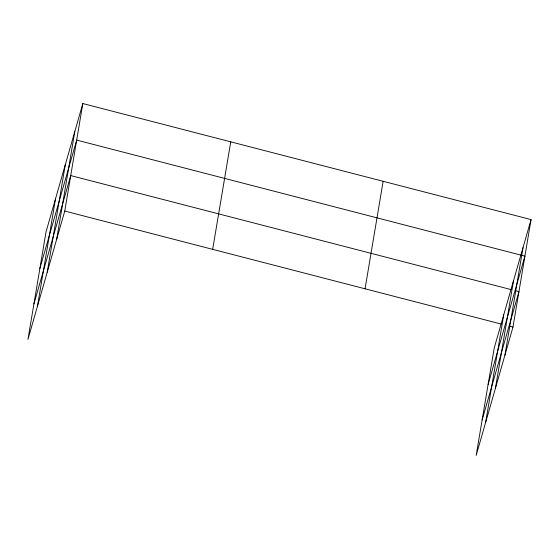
<?xml version="1.0" encoding="UTF-8"?>
<svg xmlns="http://www.w3.org/2000/svg" width="559" height="559" viewBox="0 0 559 559"><rect width="100%" height="100%" fill="white"/><g stroke="black" fill="none" stroke-linecap="round" stroke-linejoin="round"><path stroke-width="0.84" d="M37.439 306.311L55.516 198.808M47.222 272.205L65.298 164.702M56.711 239.105L74.787 131.603M82.83 103.548L46.027 231.908L27.95 339.411L64.76 211.05L82.83 103.548L531.05 219.589L512.973 327.092L476.17 455.452L494.24 347.95L531.05 219.589M212.672 249.342L230.748 141.839M365.062 288.8L383.139 181.298M485.659 422.352L503.736 314.85M495.435 388.246L513.511 280.744M504.931 355.147L523.007 247.644M39.878 268.46L76.688 140.099L524.901 256.141L488.098 384.501M33.917 303.935L70.72 175.575L511.373 289.66M482.131 419.977L518.941 291.616L515.58 290.743M64.76 211.05L501.206 324.045M509.612 326.218L512.973 327.092"/></g></svg>
